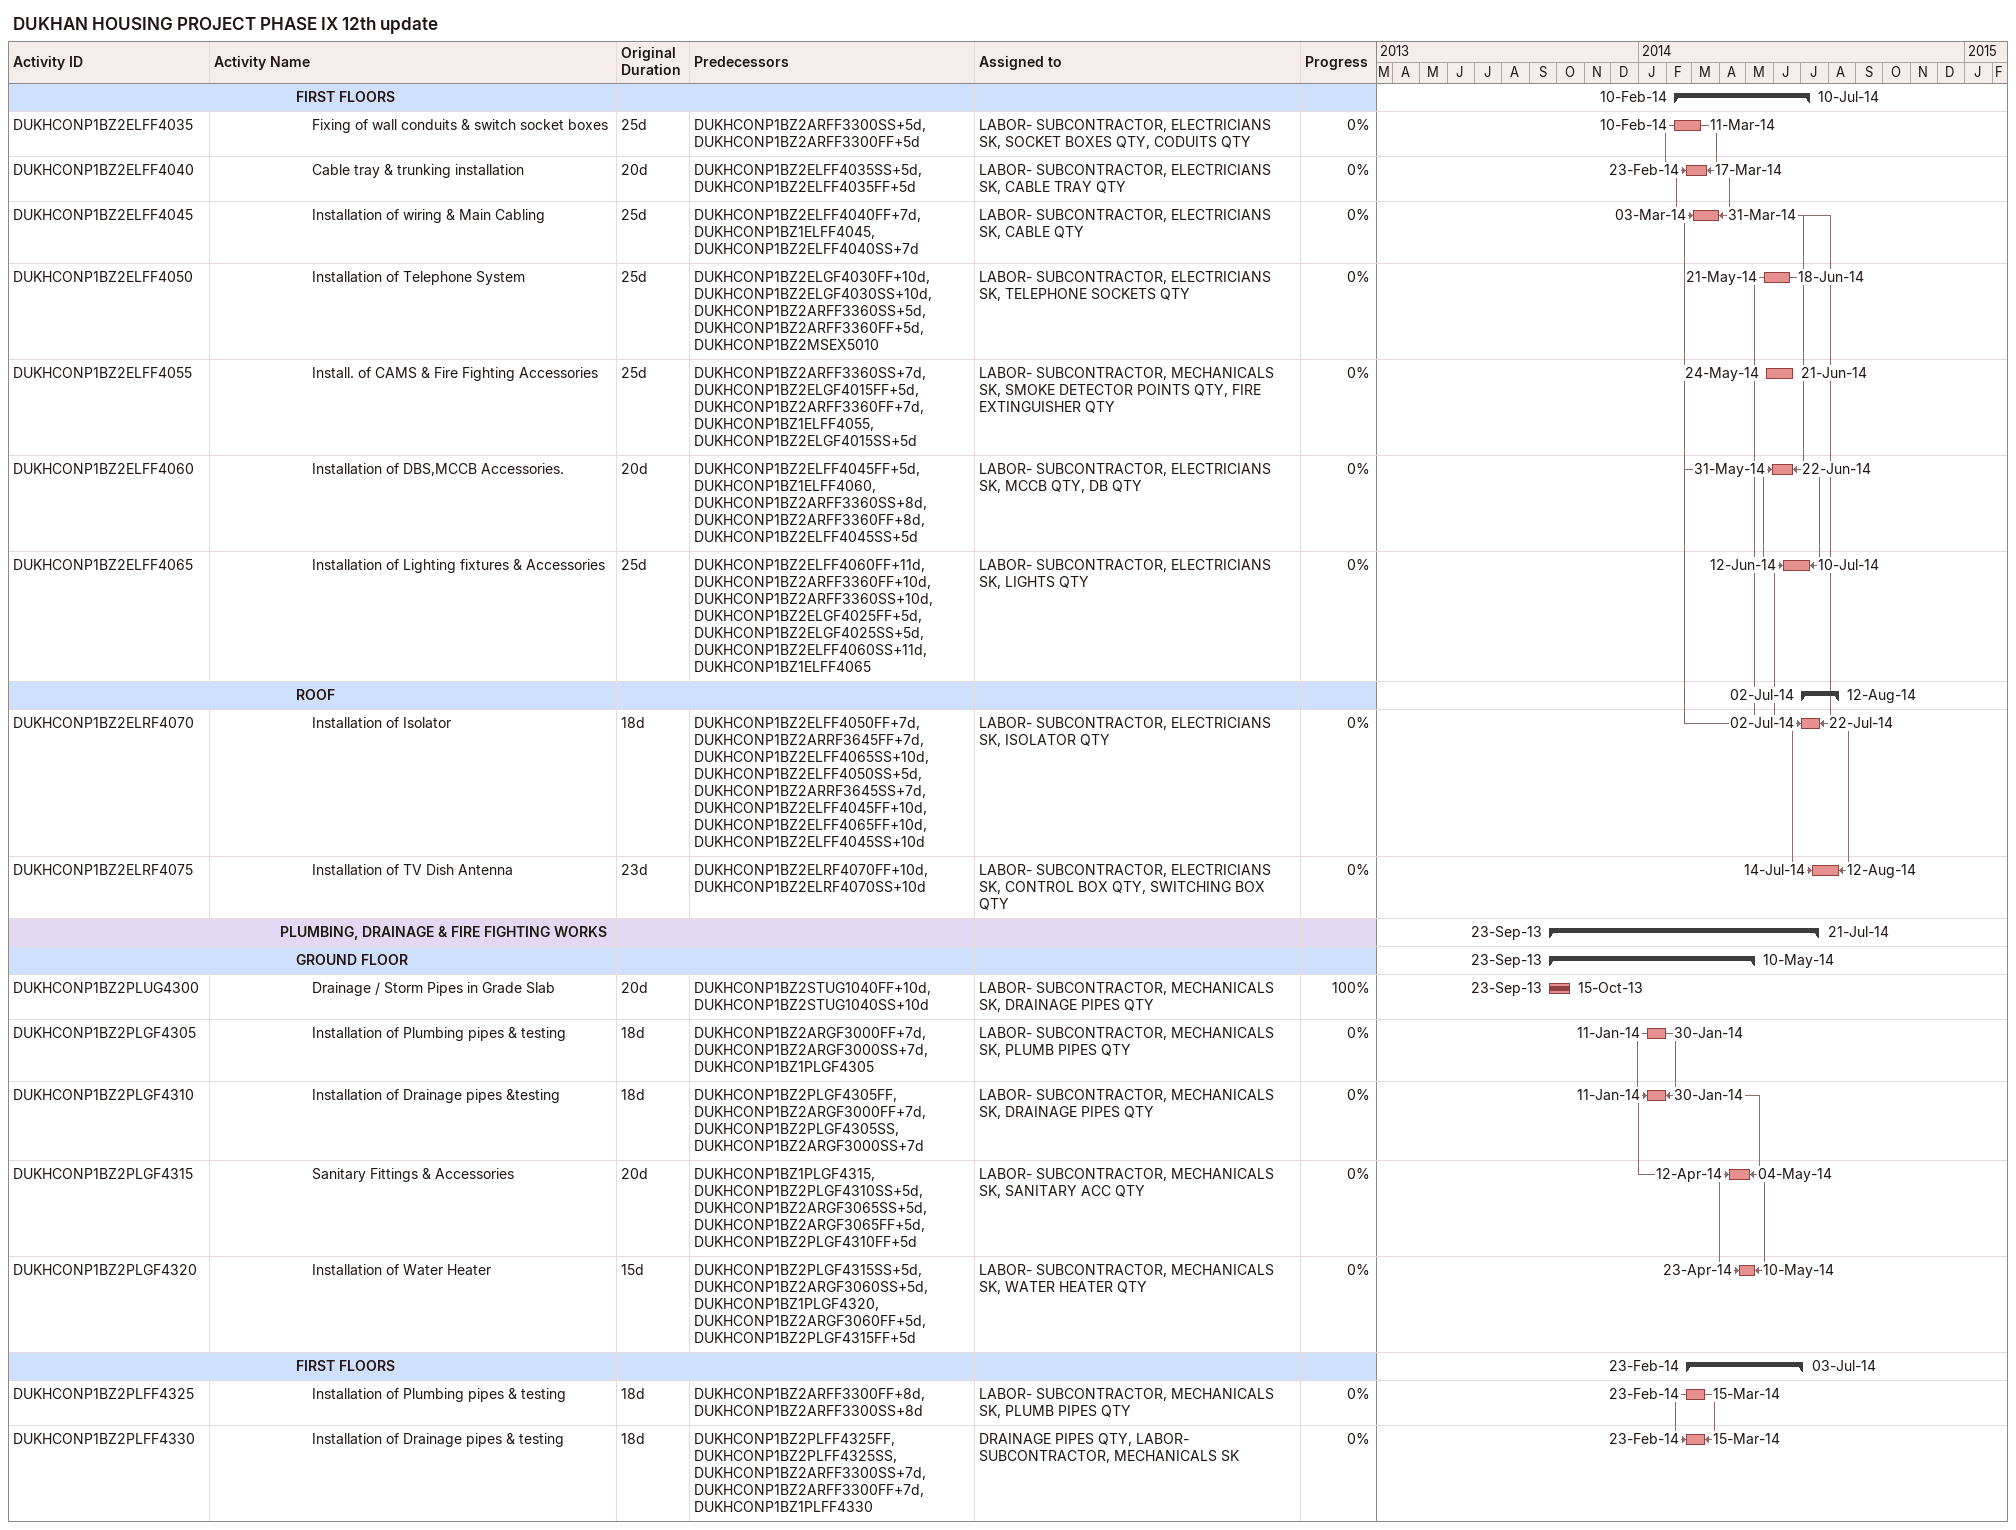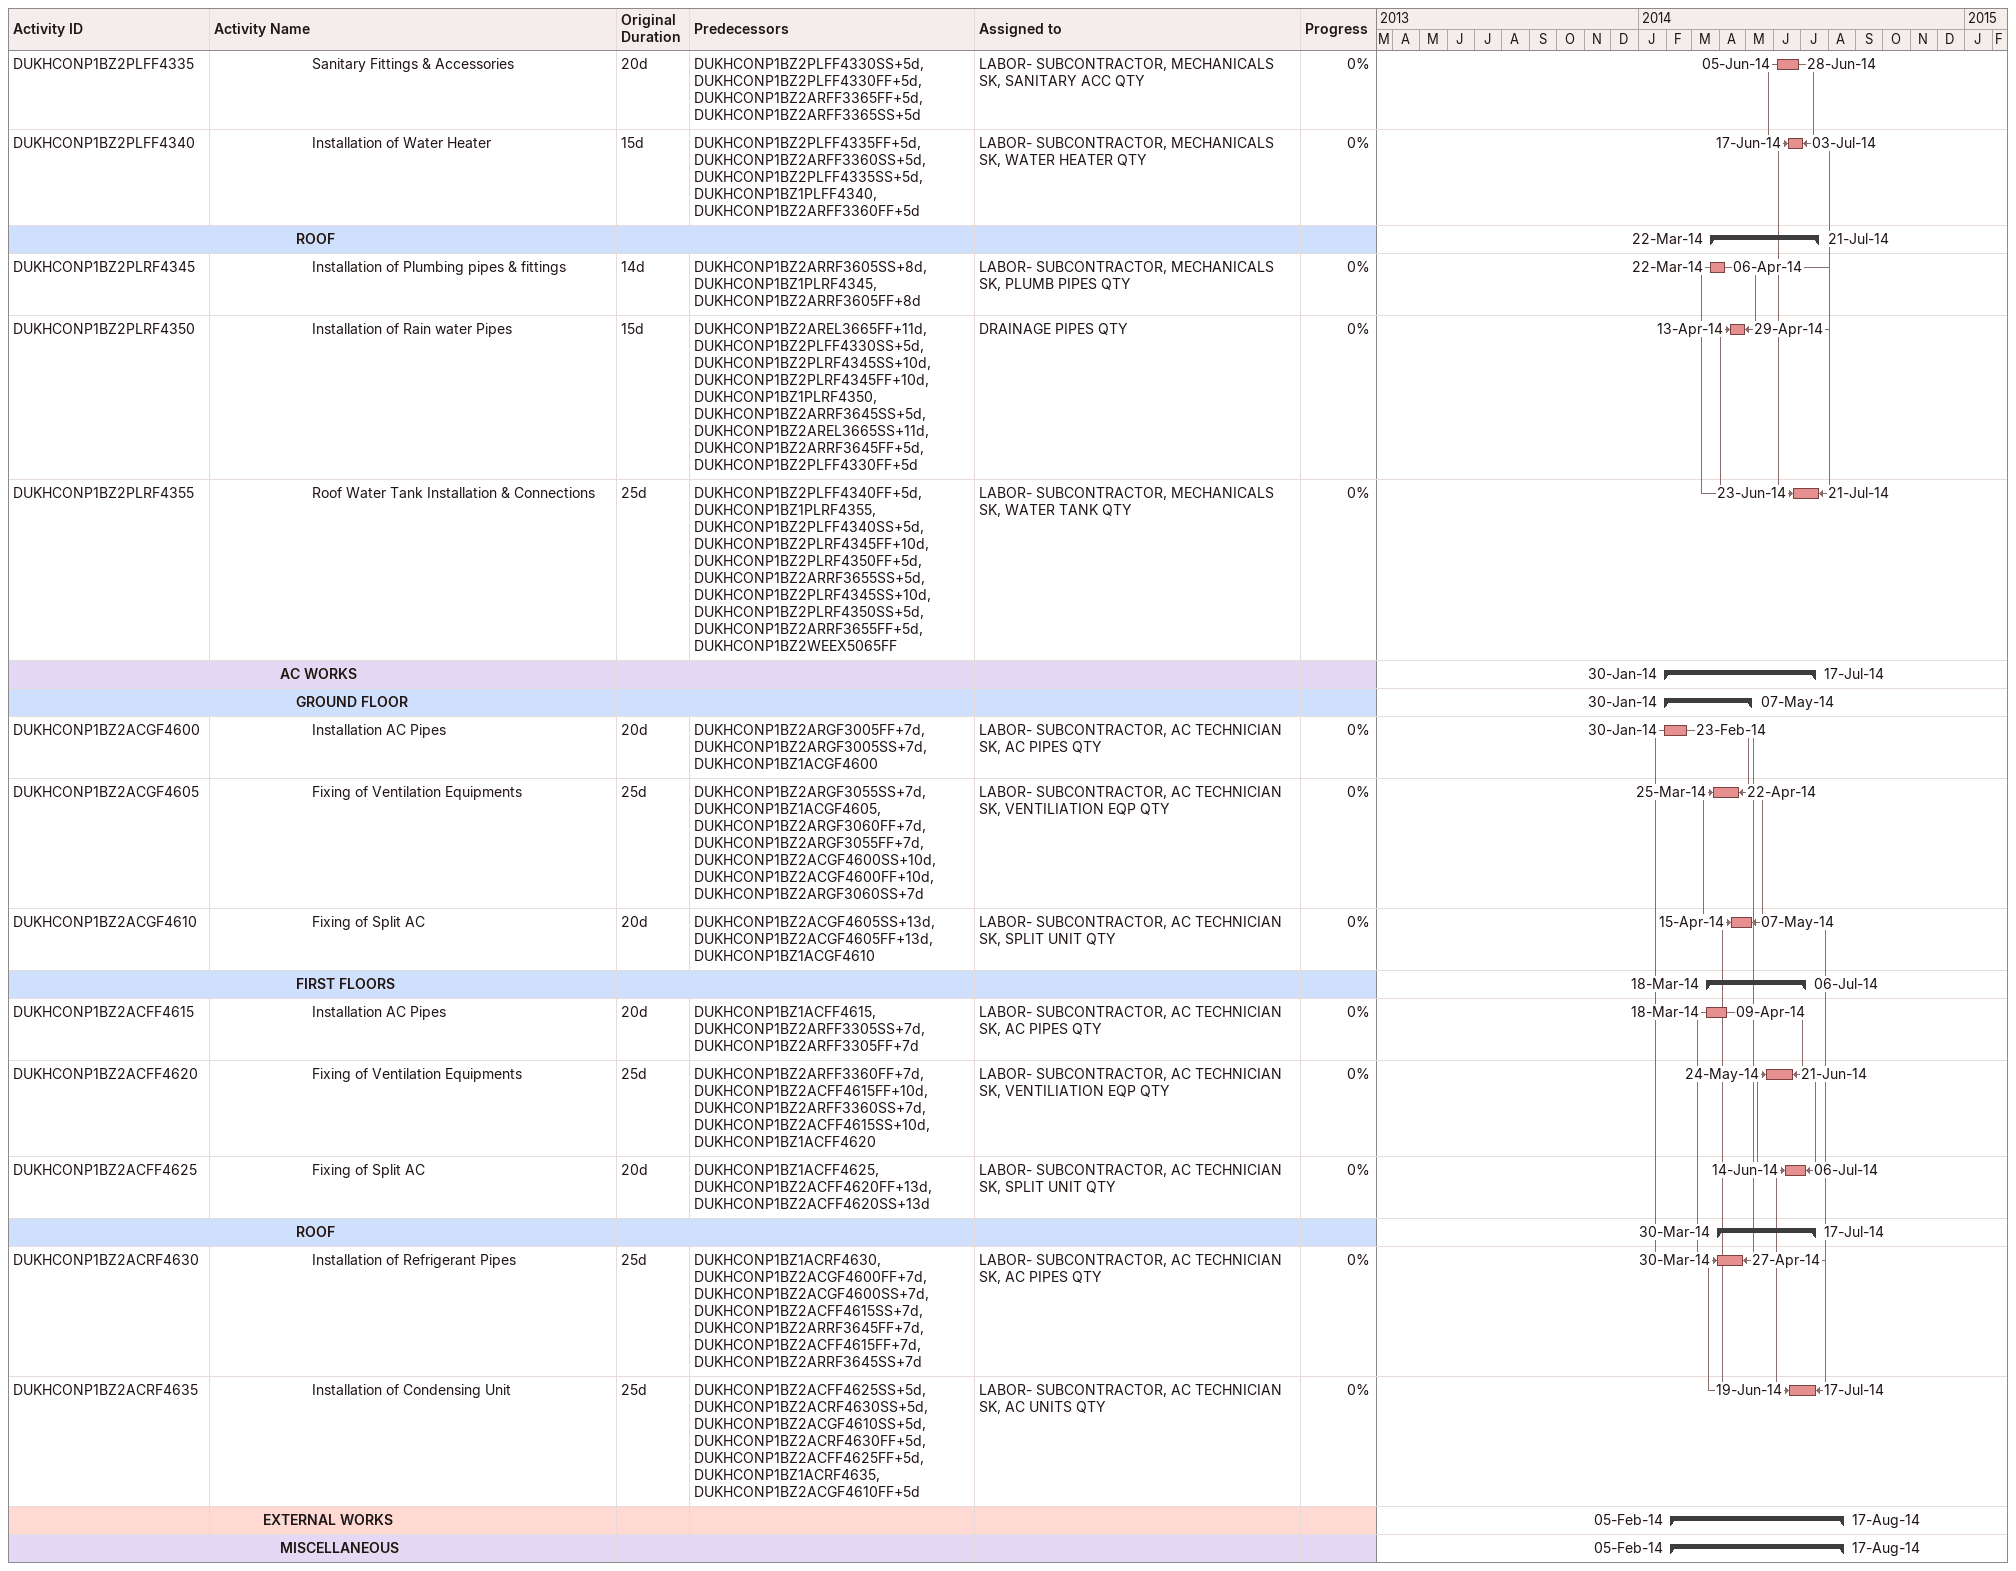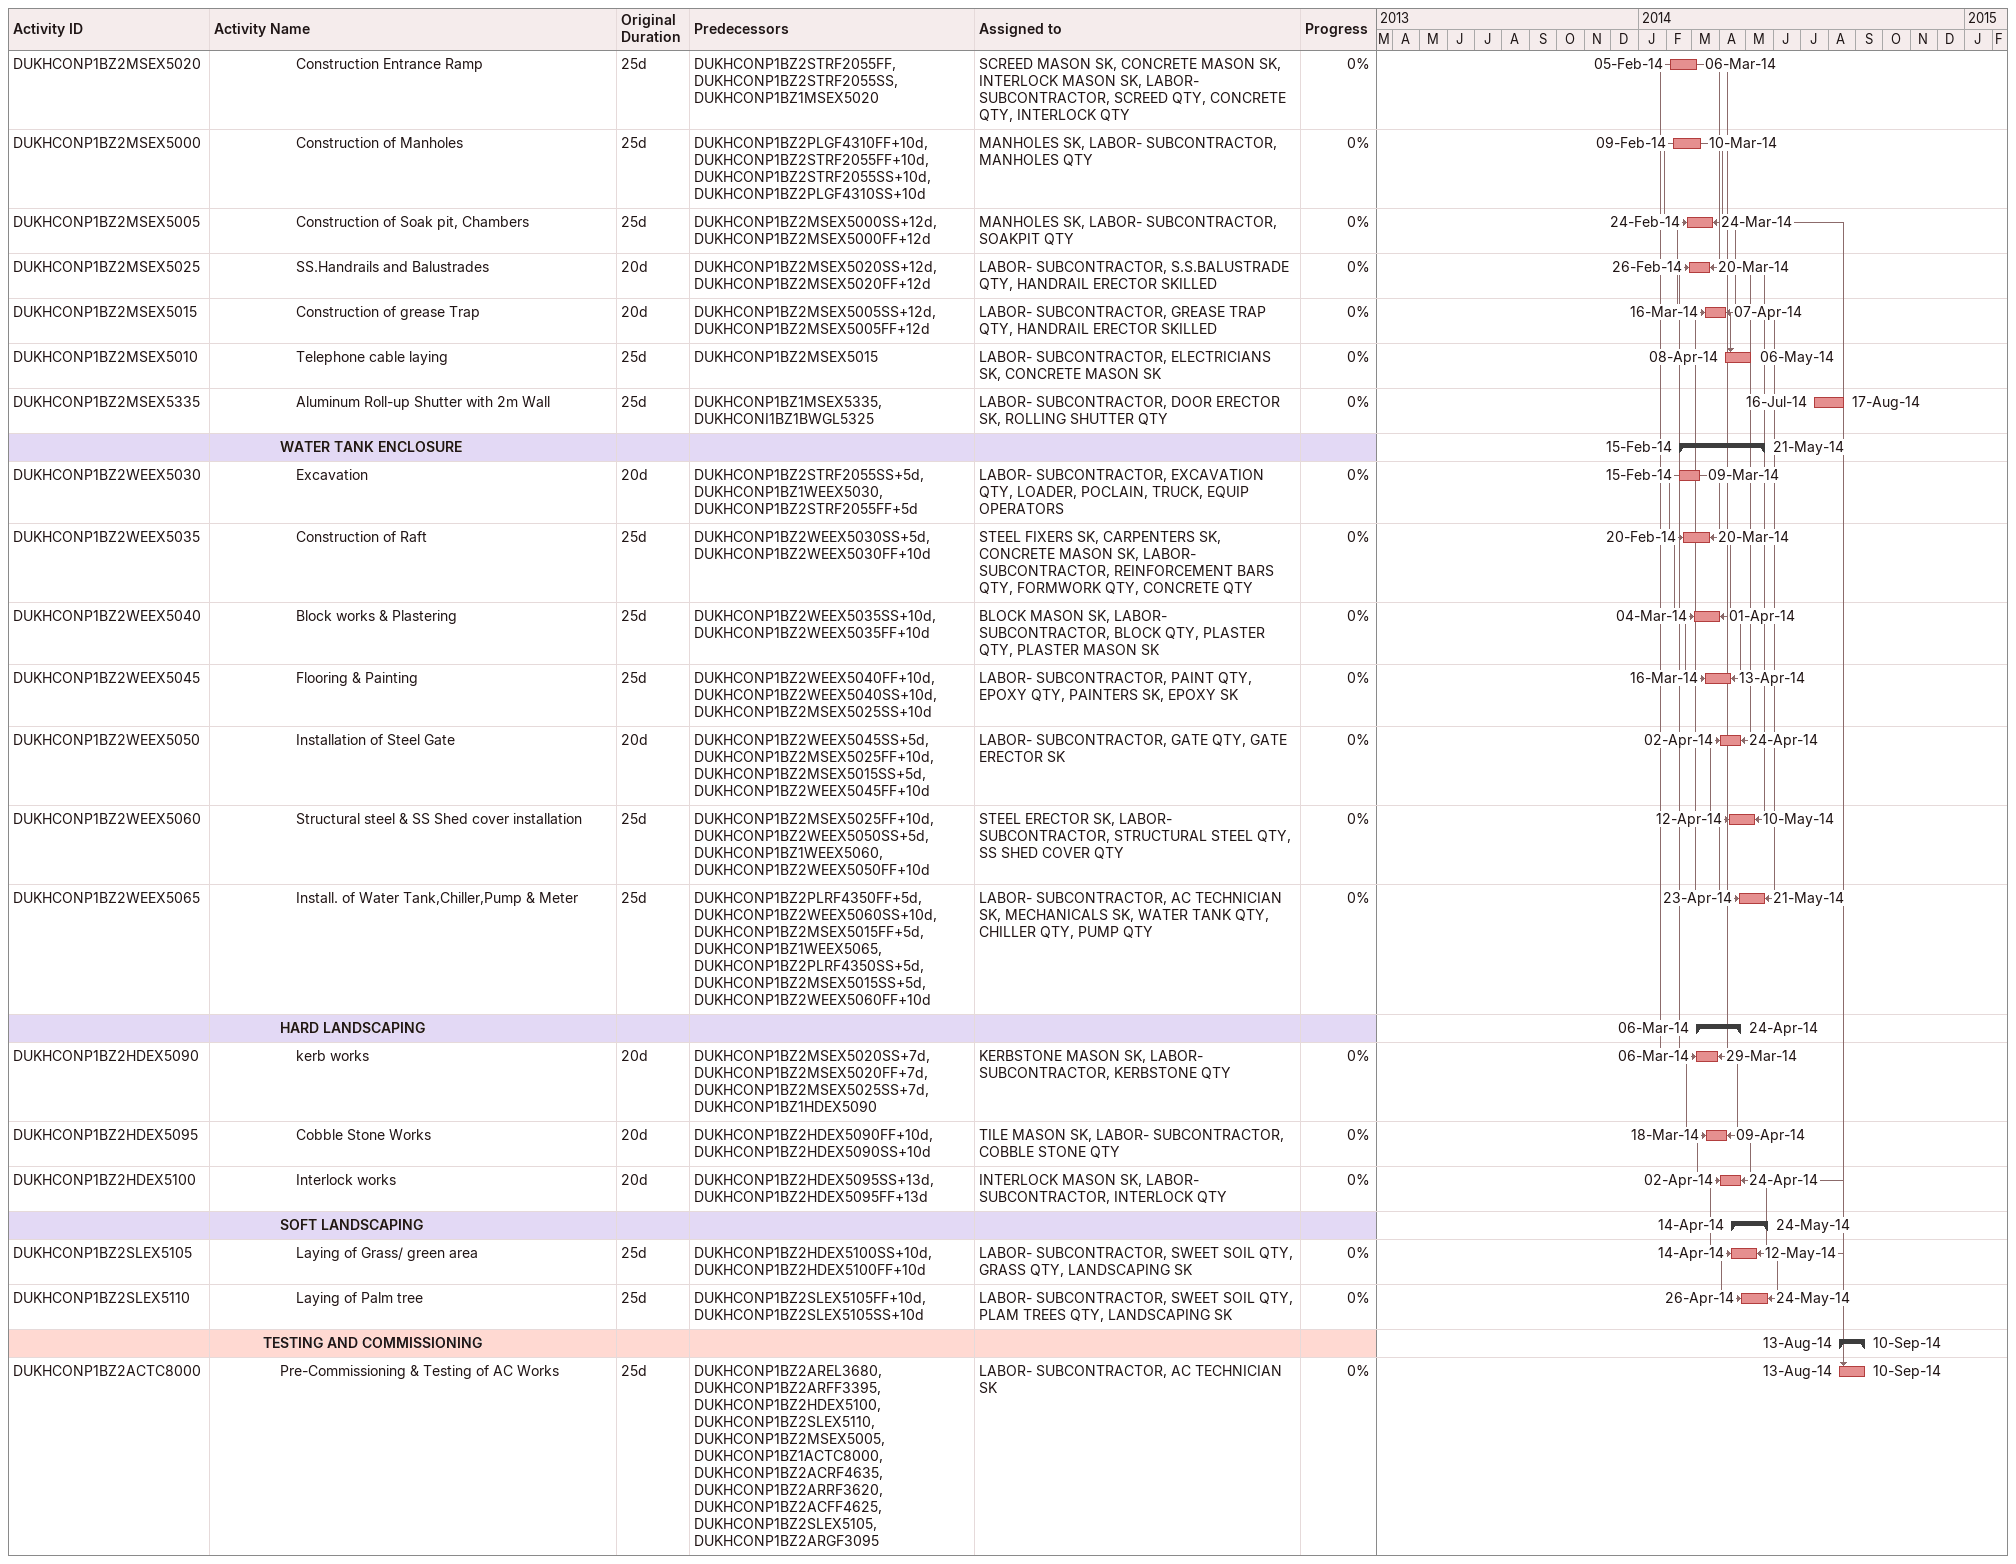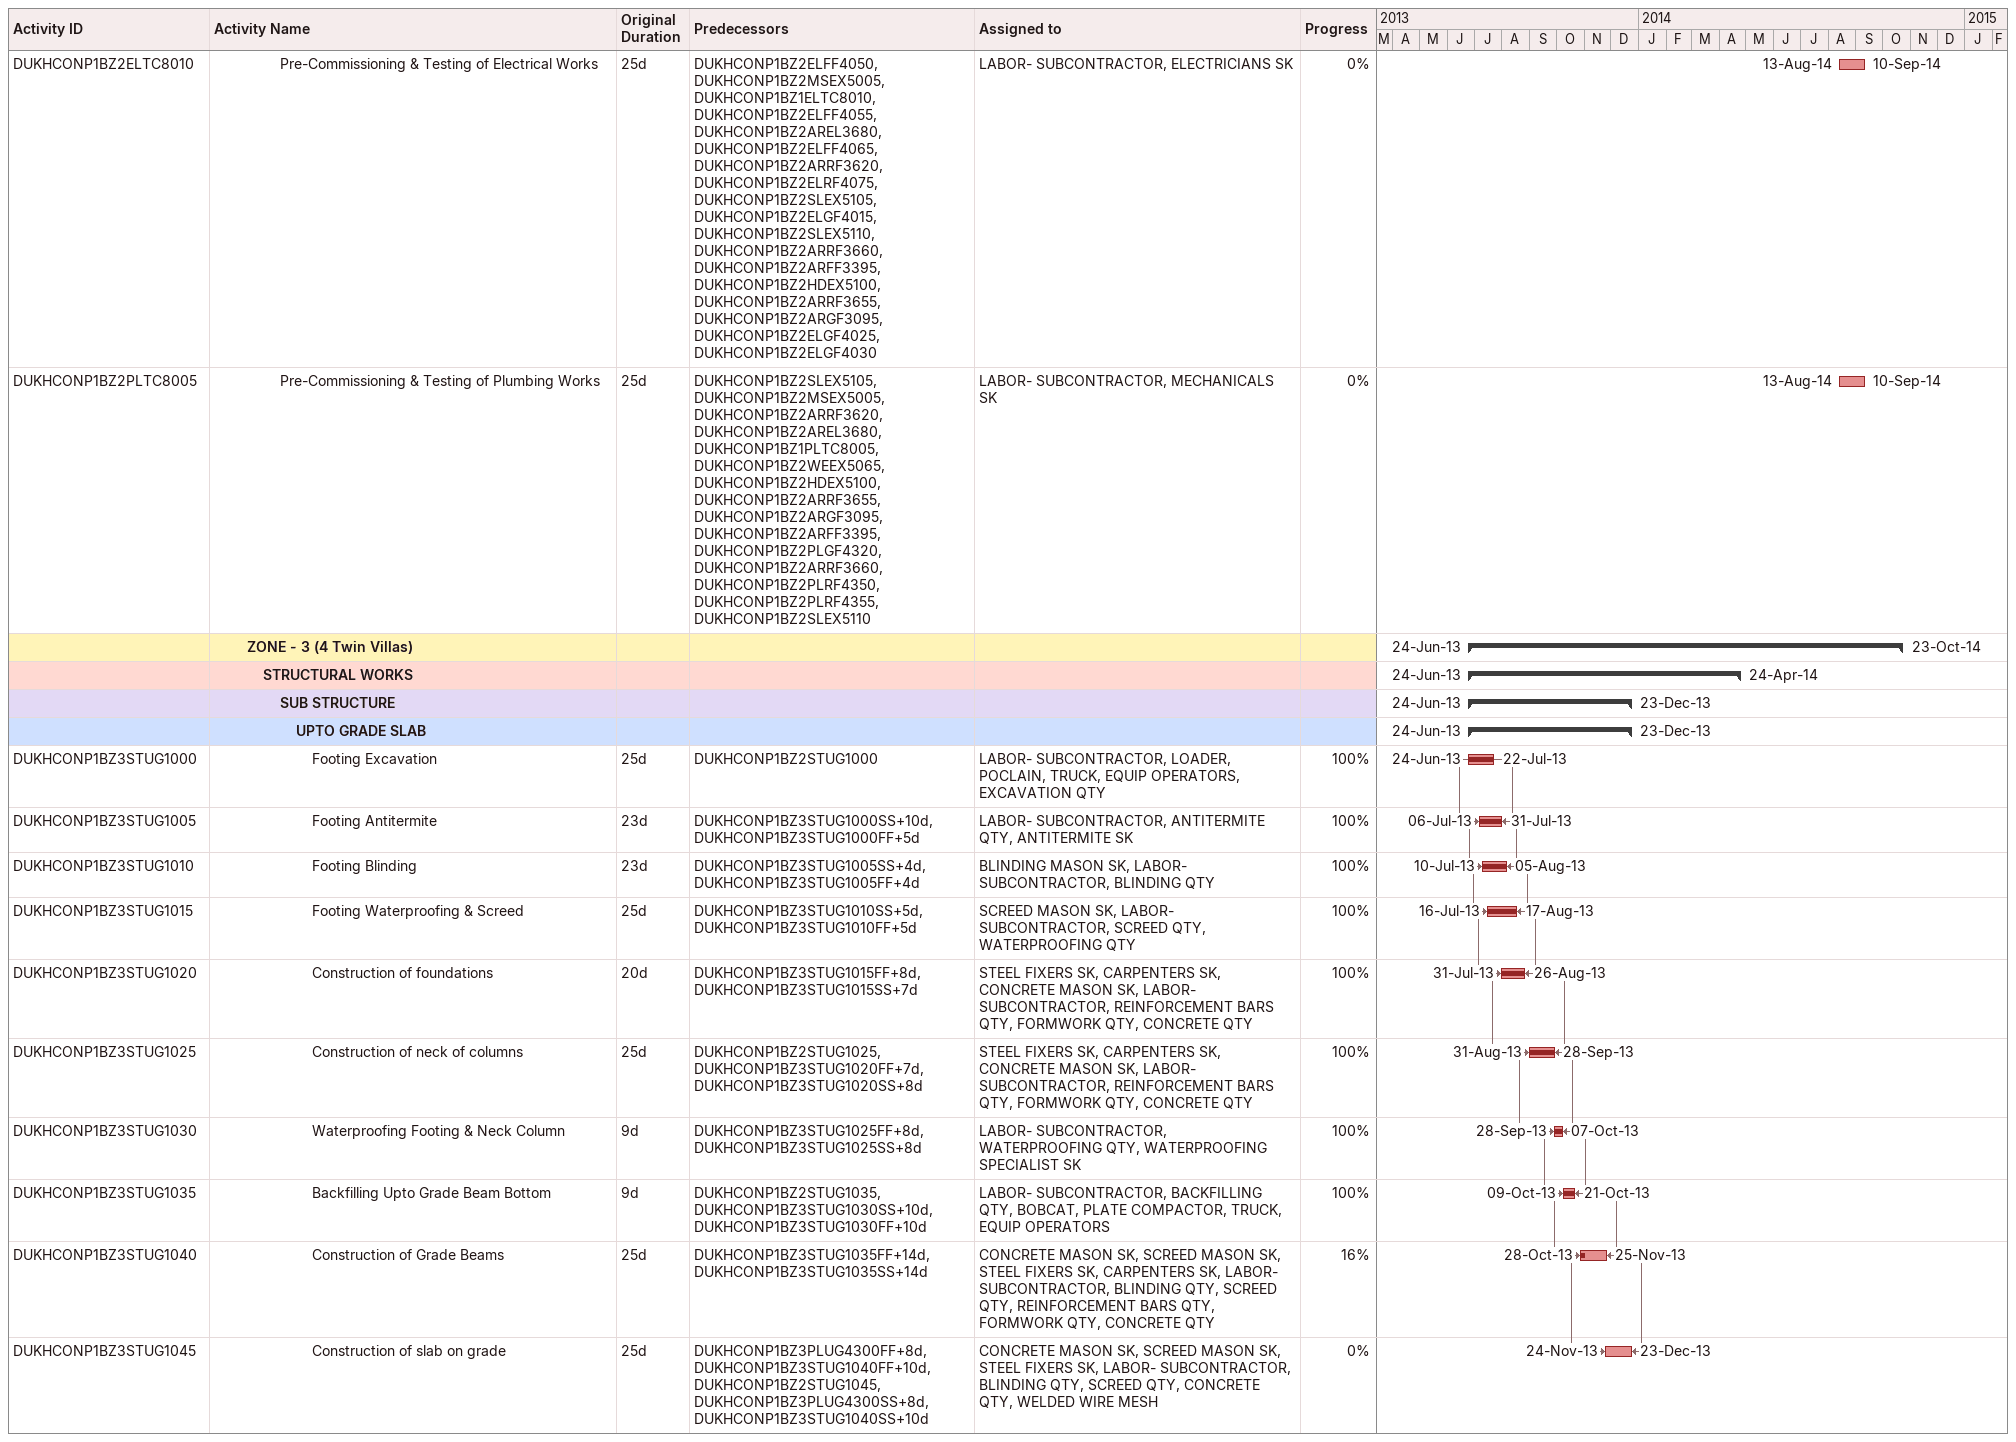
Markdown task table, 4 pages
DUKHAN HOUSING PROJECT PHASE IX 12th update

| ID | Level | Task | Original duration | Start | Finish | Predecessors | Resources | % complete |
|---|---|---|---|---|---|---|---|---|
|  | 6 | **FIRST FLOORS** |  | 2014-02-10 | 2014-07-10 |  |  |  |
| DUKHCONP1BZ2ELFF4035 | 7 | Fixing of wall conduits & switch socket boxes | 25d | 2014-02-10 | 2014-03-11 | DUKHCONP1BZ2ARFF3300SS+5d, DUKHCONP1BZ2ARFF3300FF+5d | LABOR- SUBCONTRACTOR, ELECTRICIANS SK, SOCKET BOXES QTY, CODUITS QTY | 0 |
| DUKHCONP1BZ2ELFF4040 | 7 | Cable tray & trunking installation | 20d | 2014-02-23 | 2014-03-17 | DUKHCONP1BZ2ELFF4035SS+5d, DUKHCONP1BZ2ELFF4035FF+5d | LABOR- SUBCONTRACTOR, ELECTRICIANS SK, CABLE TRAY QTY | 0 |
| DUKHCONP1BZ2ELFF4045 | 7 | Installation of wiring & Main Cabling | 25d | 2014-03-03 | 2014-03-31 | DUKHCONP1BZ2ELFF4040FF+7d, DUKHCONP1BZ1ELFF4045, DUKHCONP1BZ2ELFF4040SS+7d | LABOR- SUBCONTRACTOR, ELECTRICIANS SK, CABLE QTY | 0 |
| DUKHCONP1BZ2ELFF4050 | 7 | Installation of Telephone System | 25d | 2014-05-21 | 2014-06-18 | DUKHCONP1BZ2ELGF4030FF+10d, DUKHCONP1BZ2ELGF4030SS+10d, DUKHCONP1BZ2ARFF3360SS+5d, DUKHCONP1BZ2ARFF3360FF+5d, DUKHCONP1BZ2MSEX5010 | LABOR- SUBCONTRACTOR, ELECTRICIANS SK, TELEPHONE SOCKETS QTY | 0 |
| DUKHCONP1BZ2ELFF4055 | 7 | Install. of CAMS & Fire Fighting Accessories | 25d | 2014-05-24 | 2014-06-21 | DUKHCONP1BZ2ARFF3360SS+7d, DUKHCONP1BZ2ELGF4015FF+5d, DUKHCONP1BZ2ARFF3360FF+7d, DUKHCONP1BZ1ELFF4055, DUKHCONP1BZ2ELGF4015SS+5d | LABOR- SUBCONTRACTOR, MECHANICALS SK, SMOKE DETECTOR POINTS QTY, FIRE EXTINGUISHER QTY | 0 |
| DUKHCONP1BZ2ELFF4060 | 7 | Installation of DBS,MCCB Accessories. | 20d | 2014-05-31 | 2014-06-22 | DUKHCONP1BZ2ELFF4045FF+5d, DUKHCONP1BZ1ELFF4060, DUKHCONP1BZ2ARFF3360SS+8d, DUKHCONP1BZ2ARFF3360FF+8d, DUKHCONP1BZ2ELFF4045SS+5d | LABOR- SUBCONTRACTOR, ELECTRICIANS SK, MCCB QTY, DB QTY | 0 |
| DUKHCONP1BZ2ELFF4065 | 7 | Installation of Lighting fixtures & Accessories | 25d | 2014-06-12 | 2014-07-10 | DUKHCONP1BZ2ELFF4060FF+11d, DUKHCONP1BZ2ARFF3360FF+10d, DUKHCONP1BZ2ARFF3360SS+10d, DUKHCONP1BZ2ELGF4025FF+5d, DUKHCONP1BZ2ELGF4025SS+5d, DUKHCONP1BZ2ELFF4060SS+11d, DUKHCONP1BZ1ELFF4065 | LABOR- SUBCONTRACTOR, ELECTRICIANS SK, LIGHTS QTY | 0 |
|  | 6 | **ROOF** |  | 2014-07-02 | 2014-08-12 |  |  |  |
| DUKHCONP1BZ2ELRF4070 | 7 | Installation of Isolator | 18d | 2014-07-02 | 2014-07-22 | DUKHCONP1BZ2ELFF4050FF+7d, DUKHCONP1BZ2ARRF3645FF+7d, DUKHCONP1BZ2ELFF4065SS+10d, DUKHCONP1BZ2ELFF4050SS+5d, DUKHCONP1BZ2ARRF3645SS+7d, DUKHCONP1BZ2ELFF4045FF+10d, DUKHCONP1BZ2ELFF4065FF+10d, DUKHCONP1BZ2ELFF4045SS+10d | LABOR- SUBCONTRACTOR, ELECTRICIANS SK, ISOLATOR QTY | 0 |
| DUKHCONP1BZ2ELRF4075 | 7 | Installation of TV Dish Antenna | 23d | 2014-07-14 | 2014-08-12 | DUKHCONP1BZ2ELRF4070FF+10d, DUKHCONP1BZ2ELRF4070SS+10d | LABOR- SUBCONTRACTOR, ELECTRICIANS SK, CONTROL BOX QTY, SWITCHING BOX QTY | 0 |
|  | 5 | **PLUMBING, DRAINAGE & FIRE FIGHTING WORKS** |  | 2013-09-23 | 2014-07-21 |  |  |  |
|  | 6 | **GROUND FLOOR** |  | 2013-09-23 | 2014-05-10 |  |  |  |
| DUKHCONP1BZ2PLUG4300 | 7 | Drainage / Storm Pipes in Grade Slab | 20d | 2013-09-23 | 2013-10-15 | DUKHCONP1BZ2STUG1040FF+10d, DUKHCONP1BZ2STUG1040SS+10d | LABOR- SUBCONTRACTOR, MECHANICALS SK, DRAINAGE PIPES QTY | 100 |
| DUKHCONP1BZ2PLGF4305 | 7 | Installation of Plumbing pipes & testing | 18d | 2014-01-11 | 2014-01-30 | DUKHCONP1BZ2ARGF3000FF+7d, DUKHCONP1BZ2ARGF3000SS+7d, DUKHCONP1BZ1PLGF4305 | LABOR- SUBCONTRACTOR, MECHANICALS SK, PLUMB PIPES QTY | 0 |
| DUKHCONP1BZ2PLGF4310 | 7 | Installation of Drainage pipes &testing | 18d | 2014-01-11 | 2014-01-30 | DUKHCONP1BZ2PLGF4305FF, DUKHCONP1BZ2ARGF3000FF+7d, DUKHCONP1BZ2PLGF4305SS, DUKHCONP1BZ2ARGF3000SS+7d | LABOR- SUBCONTRACTOR, MECHANICALS SK, DRAINAGE PIPES QTY | 0 |
| DUKHCONP1BZ2PLGF4315 | 7 | Sanitary Fittings & Accessories | 20d | 2014-04-12 | 2014-05-04 | DUKHCONP1BZ1PLGF4315, DUKHCONP1BZ2PLGF4310SS+5d, DUKHCONP1BZ2ARGF3065SS+5d, DUKHCONP1BZ2ARGF3065FF+5d, DUKHCONP1BZ2PLGF4310FF+5d | LABOR- SUBCONTRACTOR, MECHANICALS SK, SANITARY ACC QTY | 0 |
| DUKHCONP1BZ2PLGF4320 | 7 | Installation of Water Heater | 15d | 2014-04-23 | 2014-05-10 | DUKHCONP1BZ2PLGF4315SS+5d, DUKHCONP1BZ2ARGF3060SS+5d, DUKHCONP1BZ1PLGF4320, DUKHCONP1BZ2ARGF3060FF+5d, DUKHCONP1BZ2PLGF4315FF+5d | LABOR- SUBCONTRACTOR, MECHANICALS SK, WATER HEATER QTY | 0 |
|  | 6 | **FIRST FLOORS** |  | 2014-02-23 | 2014-07-03 |  |  |  |
| DUKHCONP1BZ2PLFF4325 | 7 | Installation of Plumbing pipes & testing | 18d | 2014-02-23 | 2014-03-15 | DUKHCONP1BZ2ARFF3300FF+8d, DUKHCONP1BZ2ARFF3300SS+8d | LABOR- SUBCONTRACTOR, MECHANICALS SK, PLUMB PIPES QTY | 0 |
| DUKHCONP1BZ2PLFF4330 | 7 | Installation of Drainage pipes & testing | 18d | 2014-02-23 | 2014-03-15 | DUKHCONP1BZ2PLFF4325FF, DUKHCONP1BZ2PLFF4325SS, DUKHCONP1BZ2ARFF3300SS+7d, DUKHCONP1BZ2ARFF3300FF+7d, DUKHCONP1BZ1PLFF4330 | DRAINAGE PIPES QTY, LABOR- SUBCONTRACTOR, MECHANICALS SK | 0 |
| DUKHCONP1BZ2PLFF4335 | 7 | Sanitary Fittings & Accessories | 20d | 2014-06-05 | 2014-06-28 | DUKHCONP1BZ2PLFF4330SS+5d, DUKHCONP1BZ2PLFF4330FF+5d, DUKHCONP1BZ2ARFF3365FF+5d, DUKHCONP1BZ2ARFF3365SS+5d | LABOR- SUBCONTRACTOR, MECHANICALS SK, SANITARY ACC QTY | 0 |
| DUKHCONP1BZ2PLFF4340 | 7 | Installation of Water Heater | 15d | 2014-06-17 | 2014-07-03 | DUKHCONP1BZ2PLFF4335FF+5d, DUKHCONP1BZ2ARFF3360SS+5d, DUKHCONP1BZ2PLFF4335SS+5d, DUKHCONP1BZ1PLFF4340, DUKHCONP1BZ2ARFF3360FF+5d | LABOR- SUBCONTRACTOR, MECHANICALS SK, WATER HEATER QTY | 0 |
|  | 6 | **ROOF** |  | 2014-03-22 | 2014-07-21 |  |  |  |
| DUKHCONP1BZ2PLRF4345 | 7 | Installation of Plumbing pipes & fittings | 14d | 2014-03-22 | 2014-04-06 | DUKHCONP1BZ2ARRF3605SS+8d, DUKHCONP1BZ1PLRF4345, DUKHCONP1BZ2ARRF3605FF+8d | LABOR- SUBCONTRACTOR, MECHANICALS SK, PLUMB PIPES QTY | 0 |
| DUKHCONP1BZ2PLRF4350 | 7 | Installation of Rain water Pipes | 15d | 2014-04-13 | 2014-04-29 | DUKHCONP1BZ2AREL3665FF+11d, DUKHCONP1BZ2PLFF4330SS+5d, DUKHCONP1BZ2PLRF4345SS+10d, DUKHCONP1BZ2PLRF4345FF+10d, DUKHCONP1BZ1PLRF4350, DUKHCONP1BZ2ARRF3645SS+5d, DUKHCONP1BZ2AREL3665SS+11d, DUKHCONP1BZ2ARRF3645FF+5d, DUKHCONP1BZ2PLFF4330FF+5d | DRAINAGE PIPES QTY | 0 |
| DUKHCONP1BZ2PLRF4355 | 7 | Roof Water Tank Installation & Connections | 25d | 2014-06-23 | 2014-07-21 | DUKHCONP1BZ2PLFF4340FF+5d, DUKHCONP1BZ1PLRF4355, DUKHCONP1BZ2PLFF4340SS+5d, DUKHCONP1BZ2PLRF4345FF+10d, DUKHCONP1BZ2PLRF4350FF+5d, DUKHCONP1BZ2ARRF3655SS+5d, DUKHCONP1BZ2PLRF4345SS+10d, DUKHCONP1BZ2PLRF4350SS+5d, DUKHCONP1BZ2ARRF3655FF+5d, DUKHCONP1BZ2WEEX5065FF | LABOR- SUBCONTRACTOR, MECHANICALS SK, WATER TANK QTY | 0 |
|  | 5 | **AC WORKS** |  | 2014-01-30 | 2014-07-17 |  |  |  |
|  | 6 | **GROUND FLOOR** |  | 2014-01-30 | 2014-05-07 |  |  |  |
| DUKHCONP1BZ2ACGF4600 | 7 | Installation AC Pipes | 20d | 2014-01-30 | 2014-02-23 | DUKHCONP1BZ2ARGF3005FF+7d, DUKHCONP1BZ2ARGF3005SS+7d, DUKHCONP1BZ1ACGF4600 | LABOR- SUBCONTRACTOR, AC TECHNICIAN SK, AC PIPES QTY | 0 |
| DUKHCONP1BZ2ACGF4605 | 7 | Fixing of Ventilation Equipments | 25d | 2014-03-25 | 2014-04-22 | DUKHCONP1BZ2ARGF3055SS+7d, DUKHCONP1BZ1ACGF4605, DUKHCONP1BZ2ARGF3060FF+7d, DUKHCONP1BZ2ARGF3055FF+7d, DUKHCONP1BZ2ACGF4600SS+10d, DUKHCONP1BZ2ACGF4600FF+10d, DUKHCONP1BZ2ARGF3060SS+7d | LABOR- SUBCONTRACTOR, AC TECHNICIAN SK, VENTILIATION EQP QTY | 0 |
| DUKHCONP1BZ2ACGF4610 | 7 | Fixing of Split AC | 20d | 2014-04-15 | 2014-05-07 | DUKHCONP1BZ2ACGF4605SS+13d, DUKHCONP1BZ2ACGF4605FF+13d, DUKHCONP1BZ1ACGF4610 | LABOR- SUBCONTRACTOR, AC TECHNICIAN SK, SPLIT UNIT QTY | 0 |
|  | 6 | **FIRST FLOORS** |  | 2014-03-18 | 2014-07-06 |  |  |  |
| DUKHCONP1BZ2ACFF4615 | 7 | Installation AC Pipes | 20d | 2014-03-18 | 2014-04-09 | DUKHCONP1BZ1ACFF4615, DUKHCONP1BZ2ARFF3305SS+7d, DUKHCONP1BZ2ARFF3305FF+7d | LABOR- SUBCONTRACTOR, AC TECHNICIAN SK, AC PIPES QTY | 0 |
| DUKHCONP1BZ2ACFF4620 | 7 | Fixing of Ventilation Equipments | 25d | 2014-05-24 | 2014-06-21 | DUKHCONP1BZ2ARFF3360FF+7d, DUKHCONP1BZ2ACFF4615FF+10d, DUKHCONP1BZ2ARFF3360SS+7d, DUKHCONP1BZ2ACFF4615SS+10d, DUKHCONP1BZ1ACFF4620 | LABOR- SUBCONTRACTOR, AC TECHNICIAN SK, VENTILIATION EQP QTY | 0 |
| DUKHCONP1BZ2ACFF4625 | 7 | Fixing of Split AC | 20d | 2014-06-14 | 2014-07-06 | DUKHCONP1BZ1ACFF4625, DUKHCONP1BZ2ACFF4620FF+13d, DUKHCONP1BZ2ACFF4620SS+13d | LABOR- SUBCONTRACTOR, AC TECHNICIAN SK, SPLIT UNIT QTY | 0 |
|  | 6 | **ROOF** |  | 2014-03-30 | 2014-07-17 |  |  |  |
| DUKHCONP1BZ2ACRF4630 | 7 | Installation of Refrigerant Pipes | 25d | 2014-03-30 | 2014-04-27 | DUKHCONP1BZ1ACRF4630, DUKHCONP1BZ2ACGF4600FF+7d, DUKHCONP1BZ2ACGF4600SS+7d, DUKHCONP1BZ2ACFF4615SS+7d, DUKHCONP1BZ2ARRF3645FF+7d, DUKHCONP1BZ2ACFF4615FF+7d, DUKHCONP1BZ2ARRF3645SS+7d | LABOR- SUBCONTRACTOR, AC TECHNICIAN SK, AC PIPES QTY | 0 |
| DUKHCONP1BZ2ACRF4635 | 7 | Installation of Condensing Unit | 25d | 2014-06-19 | 2014-07-17 | DUKHCONP1BZ2ACFF4625SS+5d, DUKHCONP1BZ2ACRF4630SS+5d, DUKHCONP1BZ2ACGF4610SS+5d, DUKHCONP1BZ2ACRF4630FF+5d, DUKHCONP1BZ2ACFF4625FF+5d, DUKHCONP1BZ1ACRF4635, DUKHCONP1BZ2ACGF4610FF+5d | LABOR- SUBCONTRACTOR, AC TECHNICIAN SK, AC UNITS QTY | 0 |
|  | 4 | **EXTERNAL WORKS** |  | 2014-02-05 | 2014-08-17 |  |  |  |
|  | 5 | **MISCELLANEOUS** |  | 2014-02-05 | 2014-08-17 |  |  |  |
| DUKHCONP1BZ2MSEX5020 | 6 | Construction Entrance Ramp | 25d | 2014-02-05 | 2014-03-06 | DUKHCONP1BZ2STRF2055FF, DUKHCONP1BZ2STRF2055SS, DUKHCONP1BZ1MSEX5020 | SCREED MASON SK, CONCRETE MASON SK, INTERLOCK MASON SK, LABOR- SUBCONTRACTOR, SCREED QTY, CONCRETE QTY, INTERLOCK QTY | 0 |
| DUKHCONP1BZ2MSEX5000 | 6 | Construction of Manholes | 25d | 2014-02-09 | 2014-03-10 | DUKHCONP1BZ2PLGF4310FF+10d, DUKHCONP1BZ2STRF2055FF+10d, DUKHCONP1BZ2STRF2055SS+10d, DUKHCONP1BZ2PLGF4310SS+10d | MANHOLES SK, LABOR- SUBCONTRACTOR, MANHOLES QTY | 0 |
| DUKHCONP1BZ2MSEX5005 | 6 | Construction of Soak pit, Chambers | 25d | 2014-02-24 | 2014-03-24 | DUKHCONP1BZ2MSEX5000SS+12d, DUKHCONP1BZ2MSEX5000FF+12d | MANHOLES SK, LABOR- SUBCONTRACTOR, SOAKPIT QTY | 0 |
| DUKHCONP1BZ2MSEX5025 | 6 | SS.Handrails and Balustrades | 20d | 2014-02-26 | 2014-03-20 | DUKHCONP1BZ2MSEX5020SS+12d, DUKHCONP1BZ2MSEX5020FF+12d | LABOR- SUBCONTRACTOR, S.S.BALUSTRADE QTY, HANDRAIL ERECTOR SKILLED | 0 |
| DUKHCONP1BZ2MSEX5015 | 6 | Construction of grease Trap | 20d | 2014-03-16 | 2014-04-07 | DUKHCONP1BZ2MSEX5005SS+12d, DUKHCONP1BZ2MSEX5005FF+12d | LABOR- SUBCONTRACTOR, GREASE TRAP QTY, HANDRAIL ERECTOR SKILLED | 0 |
| DUKHCONP1BZ2MSEX5010 | 6 | Telephone cable laying | 25d | 2014-04-08 | 2014-05-06 | DUKHCONP1BZ2MSEX5015 | LABOR- SUBCONTRACTOR, ELECTRICIANS SK, CONCRETE MASON SK | 0 |
| DUKHCONP1BZ2MSEX5335 | 6 | Aluminum Roll-up Shutter with 2m Wall | 25d | 2014-07-16 | 2014-08-17 | DUKHCONP1BZ1MSEX5335, DUKHCONI1BZ1BWGL5325 | LABOR- SUBCONTRACTOR, DOOR ERECTOR SK, ROLLING SHUTTER QTY | 0 |
|  | 5 | **WATER TANK ENCLOSURE** |  | 2014-02-15 | 2014-05-21 |  |  |  |
| DUKHCONP1BZ2WEEX5030 | 6 | Excavation | 20d | 2014-02-15 | 2014-03-09 | DUKHCONP1BZ2STRF2055SS+5d, DUKHCONP1BZ1WEEX5030, DUKHCONP1BZ2STRF2055FF+5d | LABOR- SUBCONTRACTOR, EXCAVATION QTY, LOADER, POCLAIN, TRUCK, EQUIP OPERATORS | 0 |
| DUKHCONP1BZ2WEEX5035 | 6 | Construction of Raft | 25d | 2014-02-20 | 2014-03-20 | DUKHCONP1BZ2WEEX5030SS+5d, DUKHCONP1BZ2WEEX5030FF+10d | STEEL FIXERS SK, CARPENTERS SK, CONCRETE MASON SK, LABOR- SUBCONTRACTOR, REINFORCEMENT BARS QTY, FORMWORK QTY, CONCRETE QTY | 0 |
| DUKHCONP1BZ2WEEX5040 | 6 | Block works & Plastering | 25d | 2014-03-04 | 2014-04-01 | DUKHCONP1BZ2WEEX5035SS+10d, DUKHCONP1BZ2WEEX5035FF+10d | BLOCK MASON SK, LABOR- SUBCONTRACTOR, BLOCK QTY, PLASTER QTY, PLASTER MASON SK | 0 |
| DUKHCONP1BZ2WEEX5045 | 6 | Flooring & Painting | 25d | 2014-03-16 | 2014-04-13 | DUKHCONP1BZ2WEEX5040FF+10d, DUKHCONP1BZ2WEEX5040SS+10d, DUKHCONP1BZ2MSEX5025SS+10d | LABOR- SUBCONTRACTOR, PAINT QTY, EPOXY QTY, PAINTERS SK, EPOXY SK | 0 |
| DUKHCONP1BZ2WEEX5050 | 6 | Installation of Steel Gate | 20d | 2014-04-02 | 2014-04-24 | DUKHCONP1BZ2WEEX5045SS+5d, DUKHCONP1BZ2MSEX5025FF+10d, DUKHCONP1BZ2MSEX5015SS+5d, DUKHCONP1BZ2WEEX5045FF+10d | LABOR- SUBCONTRACTOR, GATE QTY, GATE ERECTOR SK | 0 |
| DUKHCONP1BZ2WEEX5060 | 6 | Structural steel & SS Shed cover installation | 25d | 2014-04-12 | 2014-05-10 | DUKHCONP1BZ2MSEX5025FF+10d, DUKHCONP1BZ2WEEX5050SS+5d, DUKHCONP1BZ1WEEX5060, DUKHCONP1BZ2WEEX5050FF+10d | STEEL ERECTOR SK, LABOR- SUBCONTRACTOR, STRUCTURAL STEEL QTY, SS SHED COVER QTY | 0 |
| DUKHCONP1BZ2WEEX5065 | 6 | Install. of Water Tank,Chiller,Pump & Meter | 25d | 2014-04-23 | 2014-05-21 | DUKHCONP1BZ2PLRF4350FF+5d, DUKHCONP1BZ2WEEX5060SS+10d, DUKHCONP1BZ2MSEX5015FF+5d, DUKHCONP1BZ1WEEX5065, DUKHCONP1BZ2PLRF4350SS+5d, DUKHCONP1BZ2MSEX5015SS+5d, DUKHCONP1BZ2WEEX5060FF+10d | LABOR- SUBCONTRACTOR, AC TECHNICIAN SK, MECHANICALS SK, WATER TANK QTY, CHILLER QTY, PUMP QTY | 0 |
|  | 5 | **HARD LANDSCAPING** |  | 2014-03-06 | 2014-04-24 |  |  |  |
| DUKHCONP1BZ2HDEX5090 | 6 | kerb works | 20d | 2014-03-06 | 2014-03-29 | DUKHCONP1BZ2MSEX5020SS+7d, DUKHCONP1BZ2MSEX5020FF+7d, DUKHCONP1BZ2MSEX5025SS+7d, DUKHCONP1BZ1HDEX5090 | KERBSTONE MASON SK, LABOR- SUBCONTRACTOR, KERBSTONE QTY | 0 |
| DUKHCONP1BZ2HDEX5095 | 6 | Cobble Stone Works | 20d | 2014-03-18 | 2014-04-09 | DUKHCONP1BZ2HDEX5090FF+10d, DUKHCONP1BZ2HDEX5090SS+10d | TILE MASON SK, LABOR- SUBCONTRACTOR, COBBLE STONE QTY | 0 |
| DUKHCONP1BZ2HDEX5100 | 6 | Interlock works | 20d | 2014-04-02 | 2014-04-24 | DUKHCONP1BZ2HDEX5095SS+13d, DUKHCONP1BZ2HDEX5095FF+13d | INTERLOCK MASON SK, LABOR- SUBCONTRACTOR, INTERLOCK QTY | 0 |
|  | 5 | **SOFT LANDSCAPING** |  | 2014-04-14 | 2014-05-24 |  |  |  |
| DUKHCONP1BZ2SLEX5105 | 6 | Laying of Grass/ green area | 25d | 2014-04-14 | 2014-05-12 | DUKHCONP1BZ2HDEX5100SS+10d, DUKHCONP1BZ2HDEX5100FF+10d | LABOR- SUBCONTRACTOR, SWEET SOIL QTY, GRASS QTY, LANDSCAPING SK | 0 |
| DUKHCONP1BZ2SLEX5110 | 6 | Laying of Palm tree | 25d | 2014-04-26 | 2014-05-24 | DUKHCONP1BZ2SLEX5105FF+10d, DUKHCONP1BZ2SLEX5105SS+10d | LABOR- SUBCONTRACTOR, SWEET SOIL QTY, PLAM TREES QTY, LANDSCAPING SK | 0 |
|  | 4 | **TESTING AND COMMISSIONING** |  | 2014-08-13 | 2014-09-10 |  |  |  |
| DUKHCONP1BZ2ACTC8000 | 5 | Pre-Commissioning & Testing of AC Works | 25d | 2014-08-13 | 2014-09-10 | DUKHCONP1BZ2AREL3680, DUKHCONP1BZ2ARFF3395, DUKHCONP1BZ2HDEX5100, DUKHCONP1BZ2SLEX5110, DUKHCONP1BZ2MSEX5005, DUKHCONP1BZ1ACTC8000, DUKHCONP1BZ2ACRF4635, DUKHCONP1BZ2ARRF3620, DUKHCONP1BZ2ACFF4625, DUKHCONP1BZ2SLEX5105, DUKHCONP1BZ2ARGF3095 | LABOR- SUBCONTRACTOR, AC TECHNICIAN SK | 0 |
| DUKHCONP1BZ2ELTC8010 | 5 | Pre-Commissioning & Testing of Electrical Works | 25d | 2014-08-13 | 2014-09-10 | DUKHCONP1BZ2ELFF4050, DUKHCONP1BZ2MSEX5005, DUKHCONP1BZ1ELTC8010, DUKHCONP1BZ2ELFF4055, DUKHCONP1BZ2AREL3680, DUKHCONP1BZ2ELFF4065, DUKHCONP1BZ2ARRF3620, DUKHCONP1BZ2ELRF4075, DUKHCONP1BZ2SLEX5105, DUKHCONP1BZ2ELGF4015, DUKHCONP1BZ2SLEX5110, DUKHCONP1BZ2ARRF3660, DUKHCONP1BZ2ARFF3395, DUKHCONP1BZ2HDEX5100, DUKHCONP1BZ2ARRF3655, DUKHCONP1BZ2ARGF3095, DUKHCONP1BZ2ELGF4025, DUKHCONP1BZ2ELGF4030 | LABOR- SUBCONTRACTOR, ELECTRICIANS SK | 0 |
| DUKHCONP1BZ2PLTC8005 | 5 | Pre-Commissioning & Testing of Plumbing Works | 25d | 2014-08-13 | 2014-09-10 | DUKHCONP1BZ2SLEX5105, DUKHCONP1BZ2MSEX5005, DUKHCONP1BZ2ARRF3620, DUKHCONP1BZ2AREL3680, DUKHCONP1BZ1PLTC8005, DUKHCONP1BZ2WEEX5065, DUKHCONP1BZ2HDEX5100, DUKHCONP1BZ2ARRF3655, DUKHCONP1BZ2ARGF3095, DUKHCONP1BZ2ARFF3395, DUKHCONP1BZ2PLGF4320, DUKHCONP1BZ2ARRF3660, DUKHCONP1BZ2PLRF4350, DUKHCONP1BZ2PLRF4355, DUKHCONP1BZ2SLEX5110 | LABOR- SUBCONTRACTOR, MECHANICALS SK | 0 |
|  | 3 | **ZONE - 3 (4 Twin Villas)** |  | 2013-06-24 | 2014-10-23 |  |  |  |
|  | 4 | **STRUCTURAL WORKS** |  | 2013-06-24 | 2014-04-24 |  |  |  |
|  | 5 | **SUB STRUCTURE** |  | 2013-06-24 | 2013-12-23 |  |  |  |
|  | 6 | **UPTO GRADE SLAB** |  | 2013-06-24 | 2013-12-23 |  |  |  |
| DUKHCONP1BZ3STUG1000 | 7 | Footing Excavation | 25d | 2013-06-24 | 2013-07-22 | DUKHCONP1BZ2STUG1000 | LABOR- SUBCONTRACTOR, LOADER, POCLAIN, TRUCK, EQUIP OPERATORS, EXCAVATION QTY | 100 |
| DUKHCONP1BZ3STUG1005 | 7 | Footing Antitermite | 23d | 2013-07-06 | 2013-07-31 | DUKHCONP1BZ3STUG1000SS+10d, DUKHCONP1BZ3STUG1000FF+5d | LABOR- SUBCONTRACTOR, ANTITERMITE QTY, ANTITERMITE SK | 100 |
| DUKHCONP1BZ3STUG1010 | 7 | Footing Blinding | 23d | 2013-07-10 | 2013-08-05 | DUKHCONP1BZ3STUG1005SS+4d, DUKHCONP1BZ3STUG1005FF+4d | BLINDING MASON SK, LABOR- SUBCONTRACTOR, BLINDING QTY | 100 |
| DUKHCONP1BZ3STUG1015 | 7 | Footing Waterproofing & Screed | 25d | 2013-07-16 | 2013-08-17 | DUKHCONP1BZ3STUG1010SS+5d, DUKHCONP1BZ3STUG1010FF+5d | SCREED MASON SK, LABOR- SUBCONTRACTOR, SCREED QTY, WATERPROOFING QTY | 100 |
| DUKHCONP1BZ3STUG1020 | 7 | Construction of foundations | 20d | 2013-07-31 | 2013-08-26 | DUKHCONP1BZ3STUG1015FF+8d, DUKHCONP1BZ3STUG1015SS+7d | STEEL FIXERS SK, CARPENTERS SK, CONCRETE MASON SK, LABOR- SUBCONTRACTOR, REINFORCEMENT BARS QTY, FORMWORK QTY, CONCRETE QTY | 100 |
| DUKHCONP1BZ3STUG1025 | 7 | Construction of neck of columns | 25d | 2013-08-31 | 2013-09-28 | DUKHCONP1BZ2STUG1025, DUKHCONP1BZ3STUG1020FF+7d, DUKHCONP1BZ3STUG1020SS+8d | STEEL FIXERS SK, CARPENTERS SK, CONCRETE MASON SK, LABOR- SUBCONTRACTOR, REINFORCEMENT BARS QTY, FORMWORK QTY, CONCRETE QTY | 100 |
| DUKHCONP1BZ3STUG1030 | 7 | Waterproofing Footing & Neck Column | 9d | 2013-09-28 | 2013-10-07 | DUKHCONP1BZ3STUG1025FF+8d, DUKHCONP1BZ3STUG1025SS+8d | LABOR- SUBCONTRACTOR, WATERPROOFING QTY, WATERPROOFING SPECIALIST SK | 100 |
| DUKHCONP1BZ3STUG1035 | 7 | Backfilling Upto Grade Beam Bottom | 9d | 2013-10-09 | 2013-10-21 | DUKHCONP1BZ2STUG1035, DUKHCONP1BZ3STUG1030SS+10d, DUKHCONP1BZ3STUG1030FF+10d | LABOR- SUBCONTRACTOR, BACKFILLING QTY, BOBCAT, PLATE COMPACTOR, TRUCK, EQUIP OPERATORS | 100 |
| DUKHCONP1BZ3STUG1040 | 7 | Construction of Grade Beams | 25d | 2013-10-28 | 2013-11-25 | DUKHCONP1BZ3STUG1035FF+14d, DUKHCONP1BZ3STUG1035SS+14d | CONCRETE MASON SK, SCREED MASON SK, STEEL FIXERS SK, CARPENTERS SK, LABOR- SUBCONTRACTOR, BLINDING QTY, SCREED QTY, REINFORCEMENT BARS QTY, FORMWORK QTY, CONCRETE QTY | 16 |
| DUKHCONP1BZ3STUG1045 | 7 | Construction of slab on grade | 25d | 2013-11-24 | 2013-12-23 | DUKHCONP1BZ3PLUG4300FF+8d, DUKHCONP1BZ3STUG1040FF+10d, DUKHCONP1BZ2STUG1045, DUKHCONP1BZ3PLUG4300SS+8d, DUKHCONP1BZ3STUG1040SS+10d | CONCRETE MASON SK, SCREED MASON SK, STEEL FIXERS SK, LABOR- SUBCONTRACTOR, BLINDING QTY, SCREED QTY, CONCRETE QTY, WELDED WIRE MESH | 0 |
